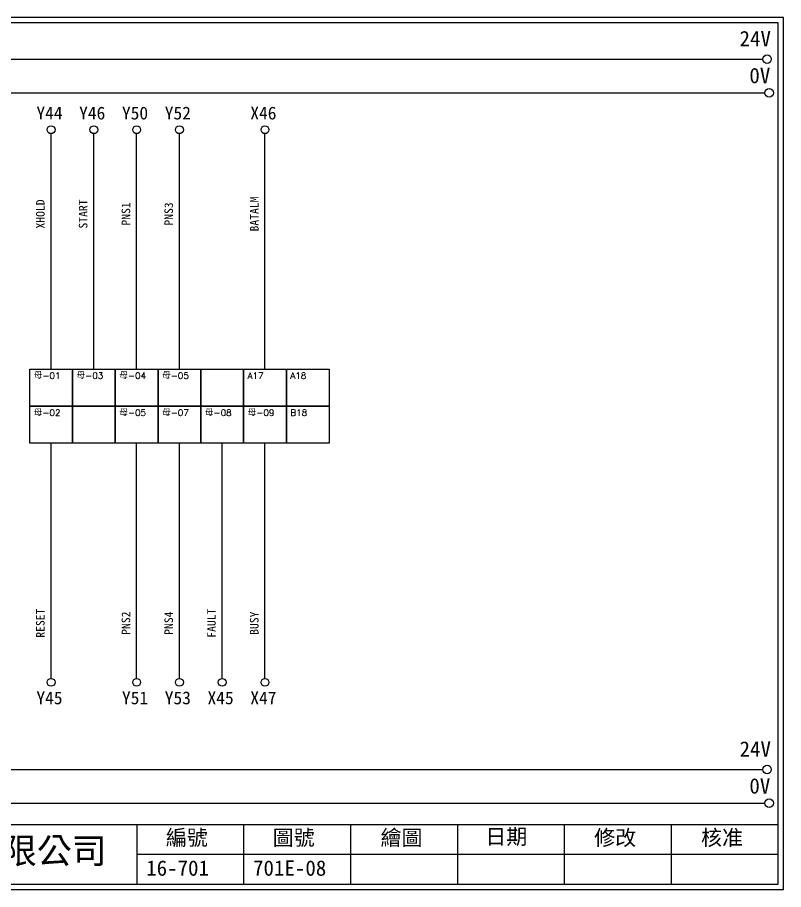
# Model space of a CAD drawing. Extents: x 926 to 1213, y -211 to -7.
# Drawn here: x 1033.5 to 1212.7, y -211.2 to -7.2 of the extents above; entities that cross this region are included whole.
import ezdxf

# ---------------------------------------------------------------- set-up
doc = ezdxf.new("R2010")
doc.units = 0
doc.layers.get('0').update_dxf_attribs({"linetype": 'CONTINUOUS'})
doc.layers.add('圖框層', color=7, linetype='CONTINUOUS')
doc.layers.add('標尺寸層', color=3, linetype='CONTINUOUS')
doc.styles.add('CNS', font='romanc.shx', dxfattribs={"bigfont": 'chineset.shx'})
doc.styles.add('STSL', font='kaiu.ttf')

msp = doc.modelspace()

# ---------------------------------------------------------------- linework, layer by layer
at = {"color": 7}
for points in [[(1036.36, -89.48), (1046.37, -89.48), (1046.37, -98.14), (1036.36, -98.14)], [(1046.37, -89.48), (1056.38, -89.48), (1056.38, -98.14), (1046.37, -98.14)], [(1056.38, -89.48), (1066.39, -89.48), (1066.39, -98.14), (1056.38, -98.14)], [(1066.39, -89.48), (1076.4, -89.48), (1076.4, -98.14), (1066.39, -98.14)], [(1076.4, -89.48), (1086.41, -89.48), (1086.41, -98.14), (1076.4, -98.14)], [(1086.41, -89.48), (1096.42, -89.48), (1096.42, -98.14), (1086.41, -98.14)], [(1096.42, -89.48), (1106.43, -89.48), (1106.43, -98.14), (1096.42, -98.14)], [(1036.36, -98.14), (1046.37, -98.14), (1046.37, -106.81), (1036.36, -106.81)], [(1046.37, -98.14), (1056.38, -98.14), (1056.38, -106.81), (1046.37, -106.81)], [(1056.38, -98.14), (1066.39, -98.14), (1066.39, -106.81), (1056.38, -106.81)], [(1066.39, -98.14), (1076.4, -98.14), (1076.4, -106.81), (1066.39, -106.81)], [(1076.4, -98.14), (1086.41, -98.14), (1086.41, -106.81), (1076.4, -106.81)], [(1086.41, -98.14), (1096.42, -98.14), (1096.42, -106.81), (1086.41, -106.81)], [(1096.42, -98.14), (1106.43, -98.14), (1106.43, -106.81), (1096.42, -106.81)]]:
    msp.add_lwpolyline(points, close=True, dxfattribs=at)
for centre in [(1208.88, -16.99), (1209.36, -24.88), (1208.88, -183.14), (1209.36, -191.03)]:
    msp.add_circle(centre, 1, dxfattribs=at)
at = {"layer": '圖框層', "color": 7}
for p, q in [((1212.74, -7.25), (925.74, -7.25)), ((1212.74, -211.22), (1212.74, -7.25)), ((1211.49, -8.5), (926.99, -8.5)), ((1211.49, -209.97), (1211.49, -8.5)), ((926.99, -195.97), (1211.49, -195.97)), ((1061.49, -209.97), (1061.49, -195.97)), ((1086.49, -209.97), (1086.49, -195.97)), ((1111.49, -209.97), (1111.49, -195.97)), ((1136.49, -209.97), (1136.49, -195.97)), ((1161.49, -209.97), (1161.49, -195.97)), ((1186.49, -209.97), (1186.49, -195.97)), ((1061.49, -202.97), (1211.49, -202.97)), ((926.99, -209.97), (1211.49, -209.97)), ((925.74, -211.22), (1212.74, -211.22))]:
    msp.add_line(p, q, dxfattribs=at)
at = {"layer": '標尺寸層', "color": 7}
for p, q in [((930.28, -16.99), (1207.88, -16.99)), ((930.49, -24.88), (1208.36, -24.88)), ((1041.36, -89.45), (1041.36, -34.43)), ((1051.37, -89.45), (1051.37, -34.43)), ((1061.38, -89.45), (1061.38, -34.43)), ((1071.39, -89.45), (1071.39, -34.43)), ((1091.41, -89.45), (1091.41, -34.43)), ((1041.36, -161.83), (1041.36, -106.81)), ((1061.38, -161.83), (1061.38, -106.81)), ((1071.39, -161.83), (1071.39, -106.81)), ((1081.4, -161.83), (1081.4, -106.81)), ((1091.41, -161.83), (1091.41, -106.81)), ((930.28, -183.14), (1207.88, -183.14)), ((930.49, -191.03), (1208.36, -191.03))]:
    msp.add_line(p, q, dxfattribs=at)
for centre in [(1041.36, -33.51), (1051.37, -33.51), (1061.38, -33.51), (1071.39, -33.51), (1091.41, -33.51), (1041.36, -162.75), (1061.38, -162.75), (1071.39, -162.75), (1081.4, -162.75), (1091.41, -162.75)]:
    msp.add_circle(centre, 0.92, dxfattribs=at)

# ---------------------------------------------------------------- texts
at = {"color": 7, "char_height": 1.5, "width": 8.2913, "attachment_point": 1}
for s, insert in [('{\\Fromanc,chineset|c136;母-01}', (1037.29, -90.28)), ('{\\Fromanc,chineset|c136;母-03}', (1047.3, -90.28)), ('{\\Fromanc,chineset|c136;母-04}', (1057.31, -90.28)), ('{\\Fromanc,chineset|c136;母-05}', (1067.32, -90.28)), ('{\\Fromanc,chineset|c136;A17}', (1087.34, -90.28)), ('{\\Fromanc,chineset|c136;A18}', (1097.35, -90.28)), ('{\\Fromanc,chineset|c136;母-02}', (1037.29, -98.94)), ('{\\Fromanc,chineset|c136;母-05}', (1057.31, -98.94)), ('{\\Fromanc,chineset|c136;母-07}', (1067.32, -98.94)), ('{\\Fromanc,chineset|c136;母-08}', (1077.33, -98.94)), ('{\\Fromanc,chineset|c136;母-09}', (1087.34, -98.94)), ('{\\Fromanc,chineset|c136;B18}', (1097.35, -98.94))]:
    msp.add_mtext(s, dxfattribs=dict(at, insert=insert))
at = {"layer": '圖框層', "color": 7, "style": 'STSL'}
for s, height, p in [('24V', 3.6, (1202.44, -14)), ('0V', 3.6, (1204.74, -22.63)), ('Y44', 3, (1037.92, -31.11)), ('Y46', 3, (1047.92, -31.11)), ('Y50', 3, (1057.94, -31.11)), ('Y52', 3, (1067.95, -31.11)), ('X46', 3, (1087.97, -31.11)), ('Y45', 3, (1037.92, -167.89)), ('Y51', 3, (1057.94, -167.89)), ('Y53', 3, (1067.95, -167.89)), ('X45', 3, (1077.96, -167.89)), ('X47', 3, (1087.97, -167.89)), ('24V', 3.6, (1202.44, -180.15)), ('0V', 3.6, (1204.74, -188.78)), ('編號', 3.6, (1068.21, -200.88)), ('圖號', 3.6, (1093.21, -200.88)), ('繪圖', 3.6, (1118.44, -200.88)), ('日期', 3.6, (1142.96, -200.63)), ('修改', 3.6, (1168.44, -200.88)), ('核准', 3.6, (1193.44, -200.88)), ('泓陞自動化科技有限公司', 6, (964.35, -205.14)), ('16-701', 3.6, (1063.61, -207.99)), ('701E-08', 3.6, (1088.61, -207.99))]:
    msp.add_text(s, height=height, dxfattribs=at).set_placement(p)
at = {"layer": '標尺寸層', "color": 7, "char_height": 2, "attachment_point": 5, "rotation": 90, "style": 'CNS'}
for s, insert, width in [('{\\fDFKai-SB|b0|i0|c136|p65;XHOLD}', (1038.86, -53.22), 72.4507), ('{\\fDFKai-SB|b0|i0|c136|p65;START}', (1048.87, -53.22), 72.4507), ('{\\fDFKai-SB|b0|i0|c136|p65;PNS1}', (1058.88, -53.22), 72.4507), ('{\\fDFKai-SB|b0|i0|c136|p65;PNS3}', (1068.89, -53.22), 72.4507), ('{\\fDFKai-SB|b0|i0|c136|p65;BATALM}', (1088.91, -53.22), 72.4507), ('{\\fDFKai-SB|b0|i0|c136|p65;RESET}', (1038.86, -148.92), 84.2209), ('{\\fDFKai-SB|b0|i0|c136|p65;PNS2}', (1058.88, -148.92), 84.2209), ('{\\fDFKai-SB|b0|i0|c136|p65;PNS4}', (1068.89, -148.92), 84.2209), ('{\\fDFKai-SB|b0|i0|c136|p65;FAULT}', (1078.9, -148.92), 84.2209), ('{\\fDFKai-SB|b0|i0|c136|p65;BUSY}', (1088.91, -148.92), 84.2209)]:
    msp.add_mtext(s, dxfattribs=dict(at, insert=insert, width=width))

doc.saveas('drawing.dxf')
